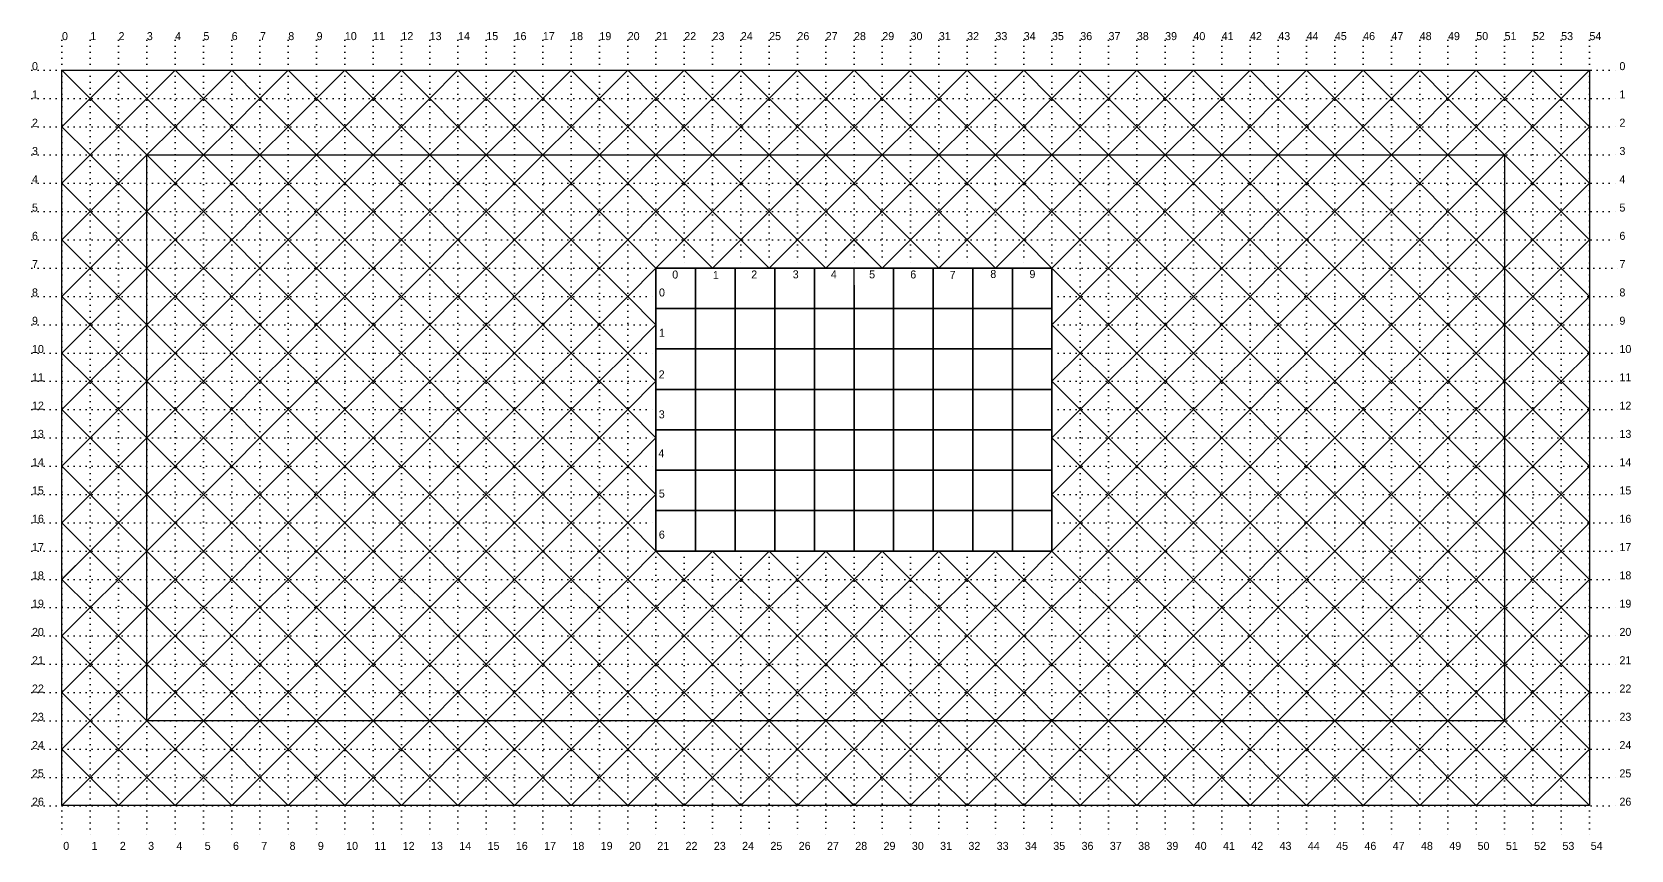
# Paper-space layout 'Layout1' of a CAD drawing. Header units: millimetres. Extents: x 70 to 8065, y 815 to 4904.
import ezdxf

# ---------------------------------------------------------------- set-up
doc = ezdxf.new("R2010")
doc.units = ezdxf.units.MM
doc.linetypes.add('ACAD_ISO07W100', pattern=[3, 0, -3])

# ---------------------------------------------------------------- blocks, each defined once
blk = doc.blocks.new('A$C41CC3310')
blk.add_line((141.4, 282.8), (141.4, 0))
blk.add_lwpolyline([(141.4, 282.8), (0, 141.4), (141.4, 0)])

psp = doc.layouts.get("Layout1")

# ---------------------------------------------------------------- linework, layer by layer
at = {"color": 253, "linetype": 'ACAD_ISO07W100', "ltscale": 10}
for p, q in [((220, 4863.7), (220, 886.7)), ((361.4, 4863.7), (361.4, 886.7)), ((502.8, 4863.7), (502.8, 886.7)), ((644.2, 4863.7), (644.2, 886.7)), ((785.6, 4863.7), (785.6, 886.7)), ((927.1, 4863.7), (927.1, 886.7)), ((1068.5, 4863.7), (1068.5, 886.7)), ((1209.9, 4863.7), (1209.9, 886.7)), ((1351.3, 4863.7), (1351.3, 886.7)), ((1492.8, 4863.7), (1492.8, 886.7)), ((1634.2, 4863.7), (1634.2, 886.7)), ((1775.6, 4863.7), (1775.6, 886.7)), ((1917, 4863.7), (1917, 886.7)), ((2058.4, 4863.7), (2058.4, 886.7)), ((2199.9, 4863.7), (2199.9, 886.7)), ((2341.3, 4863.7), (2341.3, 886.7)), ((2482.7, 4863.7), (2482.7, 886.7)), ((2624.1, 4863.7), (2624.1, 886.7)), ((2765.5, 4863.7), (2765.5, 886.7)), ((2907, 4863.7), (2907, 886.7)), ((3048.4, 4863.7), (3048.4, 886.7)), ((3189.8, 4863.7), (3189.8, 3723.7)), ((3331.2, 4863.7), (3331.2, 3723.7)), ((3472.6, 4863.7), (3472.6, 3723.7)), ((3614.1, 4863.7), (3614.1, 3723.7)), ((3755.5, 4863.7), (3755.5, 3723.7)), ((3896.9, 4863.7), (3896.9, 3723.7)), ((4038.3, 4863.7), (4038.3, 3723.7)), ((4179.8, 4863.7), (4179.8, 3723.7)), ((4321.2, 4863.7), (4321.2, 3723.7)), ((4462.6, 4863.7), (4462.6, 3723.7)), ((4604, 4863.7), (4604, 3723.7)), ((4745.4, 4863.7), (4745.4, 3723.7)), ((4886.9, 4863.7), (4886.9, 3723.7)), ((5028.3, 4863.7), (5028.3, 3723.7)), ((5169.7, 4863.7), (5169.7, 3708.1)), ((5311.1, 4863.7), (5311.1, 886.7)), ((5452.5, 4863.7), (5452.5, 886.7)), ((5594, 4863.7), (5594, 886.7)), ((5735.4, 4863.7), (5735.4, 886.7)), ((5876.8, 4863.7), (5876.8, 886.7)), ((6018.2, 4863.7), (6018.2, 886.7)), ((6159.7, 4863.7), (6159.7, 886.7)), ((6301.1, 4863.7), (6301.1, 886.7)), ((6442.5, 4863.7), (6442.5, 886.7)), ((6583.9, 4863.7), (6583.9, 886.7)), ((6725.3, 4863.7), (6725.3, 886.7)), ((6866.8, 4863.7), (6866.8, 886.7)), ((7008.2, 4863.7), (7008.2, 886.7)), ((7149.6, 4863.7), (7149.6, 886.7)), ((7291, 4863.7), (7291, 886.7)), ((7432.4, 4863.7), (7432.4, 886.7)), ((7573.9, 4863.7), (7573.9, 886.7)), ((7715.3, 4863.7), (7715.3, 886.7)), ((7856.7, 4863.7), (7856.7, 886.7)), ((70, 4713.7), (8006.7, 4713.7)), ((70, 4572.3), (8006.7, 4572.3)), ((70, 4430.8), (8006.7, 4430.8)), ((70, 4289.4), (8006.7, 4289.4)), ((70, 4148), (8006.7, 4148)), ((70, 4006.6), (8006.7, 4006.6)), ((70, 3865.2), (8006.7, 3865.2)), ((70, 3723.7), (3189.8, 3723.7)), ((5169.7, 3723.7), (8006.7, 3723.7)), ((70, 3582.3), (3189.8, 3582.3)), ((5169.7, 3582.3), (8006.7, 3582.3)), ((70, 3440.9), (3189.8, 3440.9)), ((5169.7, 3440.9), (8006.7, 3440.9)), ((70, 3299.5), (3189.8, 3299.5)), ((5169.7, 3299.5), (8006.7, 3299.5)), ((70, 3158.1), (3189.8, 3158.1)), ((5169.7, 3158.1), (8006.7, 3158.1)), ((70, 3016.6), (3189.8, 3016.6)), ((5169.7, 3016.6), (8006.7, 3016.6)), ((70, 2875.2), (3189.8, 2875.2)), ((5169.7, 2875.2), (8006.7, 2875.2)), ((70, 2733.8), (3189.8, 2733.8)), ((5169.7, 2733.8), (8006.7, 2733.8)), ((70, 2592.4), (3189.8, 2592.4)), ((5169.7, 2592.4), (8006.7, 2592.4)), ((70, 2450.9), (3189.8, 2450.9)), ((5169.7, 2450.9), (8006.7, 2450.9)), ((70, 2309.5), (3189.8, 2309.5)), ((3189.8, 2309.5), (3189.8, 886.7)), ((3331.2, 2309.5), (3331.2, 886.7)), ((3472.6, 2309.5), (3472.6, 886.7)), ((3614.1, 2309.5), (3614.1, 886.7)), ((3755.5, 2309.5), (3755.5, 886.7)), ((3896.9, 2309.5), (3896.9, 886.7)), ((4038.3, 2309.5), (4038.3, 886.7)), ((4179.8, 2309.5), (4179.8, 886.7)), ((4321.2, 2309.5), (4321.2, 886.7)), ((4462.6, 2309.5), (4462.6, 886.7)), ((4604, 2309.5), (4604, 886.7)), ((4745.4, 2309.5), (4745.4, 886.7)), ((4886.9, 2309.5), (4886.9, 886.7)), ((5028.3, 2309.5), (5028.3, 886.7)), ((5169.7, 2309.5), (8006.7, 2309.5)), ((5169.7, 2309.5), (5169.7, 886.7)), ((70, 2168.1), (8006.7, 2168.1)), ((70, 2026.7), (8006.7, 2026.7)), ((70, 1885.3), (8006.7, 1885.3)), ((70, 1743.8), (8006.7, 1743.8)), ((70, 1602.4), (8006.7, 1602.4)), ((70, 1461), (8006.7, 1461)), ((70, 1319.6), (8006.7, 1319.6)), ((70, 1178.2), (8006.7, 1178.2)), ((70, 1036.7), (8006.7, 1036.7))]:
    psp.add_line(p, q, dxfattribs=at)
at = {"color": 3}
for p, q in [((644.2, 4289.4), (7432.5, 4289.4)), ((644.2, 1461), (644.2, 4289.4)), ((7432.5, 4289.4), (7432.5, 1461)), ((7432.5, 1461), (644.2, 1461))]:
    psp.add_line(p, q, dxfattribs=at)
psp.add_line((3331.2, 2026.7), (3331.2, 2026.7))
for points in [[(502.8, 4713.7), (361.4, 4572.3), (502.8, 4430.9), (644.2, 4572.3)], [(785.6, 4713.7), (644.2, 4572.3), (785.6, 4430.9), (927.1, 4572.3)], [(1068.5, 4713.7), (927.1, 4572.3), (1068.5, 4430.9), (1209.9, 4572.3)], [(1351.3, 4713.7), (1209.9, 4572.3), (1351.3, 4430.9), (1492.8, 4572.3)], [(1634.2, 4713.7), (1492.8, 4572.3), (1634.2, 4430.9), (1775.6, 4572.3)], [(1917, 4713.7), (1775.6, 4572.3), (1917, 4430.9), (2058.4, 4572.3)], [(2199.9, 4713.7), (2058.4, 4572.3), (2199.9, 4430.9), (2341.3, 4572.3)], [(2482.7, 4713.7), (2341.3, 4572.3), (2482.7, 4430.9), (2624.1, 4572.3)], [(2765.5, 4713.7), (2624.1, 4572.3), (2765.5, 4430.9), (2907, 4572.3)], [(3048.4, 4713.7), (2907, 4572.3), (3048.4, 4430.9), (3189.8, 4572.3)], [(3331.2, 4713.7), (3189.8, 4572.3), (3331.2, 4430.9), (3472.6, 4572.3)], [(3614.1, 4713.7), (3472.6, 4572.3), (3614.1, 4430.9), (3755.5, 4572.3)], [(3896.9, 4713.7), (3755.5, 4572.3), (3896.9, 4430.9), (4038.3, 4572.3)], [(4179.8, 4713.7), (4038.3, 4572.3), (4179.8, 4430.9), (4321.2, 4572.3)], [(4462.6, 4713.7), (4321.2, 4572.3), (4462.6, 4430.9), (4604, 4572.3)], [(4745.4, 4713.7), (4604, 4572.3), (4745.4, 4430.9), (4886.9, 4572.3)], [(5028.3, 4713.7), (4886.9, 4572.3), (5028.3, 4430.9), (5169.7, 4572.3)], [(5311.1, 4713.7), (5169.7, 4572.3), (5311.1, 4430.9), (5452.5, 4572.3)], [(5594, 4713.7), (5452.5, 4572.3), (5594, 4430.9), (5735.4, 4572.3)], [(5876.8, 4713.7), (5735.4, 4572.3), (5876.8, 4430.9), (6018.2, 4572.3)], [(6159.7, 4713.7), (6018.2, 4572.3), (6159.7, 4430.9), (6301.1, 4572.3)], [(6442.5, 4713.7), (6301.1, 4572.3), (6442.5, 4430.9), (6583.9, 4572.3)], [(6725.3, 4713.7), (6583.9, 4572.3), (6725.3, 4430.9), (6866.8, 4572.3)], [(7008.2, 4713.7), (6866.8, 4572.3), (7008.2, 4430.9), (7149.6, 4572.3)], [(7291, 4713.7), (7149.6, 4572.3), (7291, 4430.9), (7432.4, 4572.3)], [(7573.9, 4713.7), (7432.4, 4572.3), (7573.9, 4430.9), (7715.3, 4572.3)], [(361.4, 4572.3), (220, 4430.9), (361.4, 4289.4), (502.8, 4430.9)], [(644.2, 4572.3), (502.8, 4430.9), (644.2, 4289.4), (785.6, 4430.9)], [(927.1, 4572.3), (785.6, 4430.9), (927.1, 4289.4), (1068.5, 4430.9)], [(1209.9, 4572.3), (1068.5, 4430.9), (1209.9, 4289.4), (1351.3, 4430.9)], [(1492.8, 4572.3), (1351.3, 4430.9), (1492.8, 4289.4), (1634.2, 4430.9)], [(1775.6, 4572.3), (1634.2, 4430.9), (1775.6, 4289.4), (1917, 4430.9)], [(2058.4, 4572.3), (1917, 4430.9), (2058.4, 4289.4), (2199.9, 4430.9)], [(2341.3, 4572.3), (2199.9, 4430.9), (2341.3, 4289.4), (2482.7, 4430.9)], [(2624.1, 4572.3), (2482.7, 4430.9), (2624.1, 4289.4), (2765.5, 4430.9)], [(2907, 4572.3), (2765.5, 4430.9), (2907, 4289.4), (3048.4, 4430.9)], [(3189.8, 4572.3), (3048.4, 4430.9), (3189.8, 4289.4), (3331.2, 4430.9)], [(4604, 4572.3), (4462.6, 4430.9), (4604, 4289.4), (4745.4, 4430.9)], [(7715.3, 4572.3), (7573.9, 4430.9), (7715.3, 4289.4), (7856.7, 4430.9)], [(3331.2, 4430.9), (3189.8, 4289.4), (3331.2, 4148), (3472.6, 4289.4)], [(3614.1, 4430.9), (3472.6, 4289.4), (3614.1, 4148), (3755.5, 4289.4)], [(3896.9, 4430.9), (3755.5, 4289.4), (3896.9, 4148), (4038.3, 4289.4)], [(4179.8, 4430.9), (4038.3, 4289.4), (4179.8, 4148), (4321.2, 4289.4)], [(4462.6, 4430.9), (4321.2, 4289.4), (4462.6, 4148), (4604, 4289.4)], [(4745.4, 4430.9), (4604, 4289.4), (4745.4, 4148), (4886.9, 4289.4)], [(5028.3, 4430.9), (4886.9, 4289.4), (5028.3, 4148), (5169.7, 4289.4)], [(5311.1, 4430.9), (5169.7, 4289.4), (5311.1, 4148), (5452.5, 4289.4)], [(5594, 4430.9), (5452.5, 4289.4), (5594, 4148), (5735.4, 4289.4)], [(5876.8, 4430.9), (5735.4, 4289.4), (5876.8, 4148), (6018.2, 4289.4)], [(6159.7, 4430.9), (6018.2, 4289.4), (6159.7, 4148), (6301.1, 4289.4)], [(6442.5, 4430.9), (6301.1, 4289.4), (6442.5, 4148), (6583.9, 4289.4)], [(6725.3, 4430.9), (6583.9, 4289.4), (6725.3, 4148), (6866.8, 4289.4)], [(7008.2, 4430.9), (6866.8, 4289.4), (7008.2, 4148), (7149.6, 4289.4)], [(7291, 4430.9), (7149.6, 4289.4), (7291, 4148), (7432.4, 4289.4)], [(7573.9, 4430.9), (7432.4, 4289.4), (7573.9, 4148), (7715.3, 4289.4)], [(361.4, 4289.4), (220, 4148), (361.4, 4006.6), (502.8, 4148)], [(644.2, 4289.4), (502.8, 4148), (644.2, 4006.6), (785.6, 4148)], [(927.1, 4289.4), (785.6, 4148), (927.1, 4006.6), (1068.5, 4148)], [(1209.9, 4289.4), (1068.5, 4148), (1209.9, 4006.6), (1351.3, 4148)], [(1492.8, 4289.4), (1351.3, 4148), (1492.8, 4006.6), (1634.2, 4148)], [(1775.6, 4289.4), (1634.2, 4148), (1775.6, 4006.6), (1917, 4148)], [(2058.4, 4289.4), (1917, 4148), (2058.4, 4006.6), (2199.9, 4148)], [(2341.3, 4289.4), (2199.9, 4148), (2341.3, 4006.6), (2482.7, 4148)], [(2624.1, 4289.4), (2482.7, 4148), (2624.1, 4006.6), (2765.5, 4148)], [(2907, 4289.4), (2765.5, 4148), (2907, 4006.6), (3048.4, 4148)], [(3189.8, 4289.4), (3048.4, 4148), (3189.8, 4006.6), (3331.2, 4148)], [(7715.3, 4289.4), (7573.9, 4148), (7715.3, 4006.6), (7856.7, 4148)], [(3331.2, 4148), (3189.8, 4006.6), (3331.2, 3865.2), (3472.6, 4006.6)], [(3614.1, 4148), (3472.6, 4006.6), (3614.1, 3865.2), (3755.5, 4006.6)], [(3896.9, 4148), (3755.5, 4006.6), (3896.9, 3865.2), (4038.3, 4006.6)], [(4179.8, 4148), (4038.3, 4006.6), (4179.8, 3865.2), (4321.2, 4006.6)], [(4462.6, 4148), (4321.2, 4006.6), (4462.6, 3865.2), (4604, 4006.6)], [(4745.4, 4148), (4604, 4006.6), (4745.4, 3865.2), (4886.9, 4006.6)], [(5028.3, 4148), (4886.9, 4006.6), (5028.3, 3865.2), (5169.7, 4006.6)], [(5311.1, 4148), (5169.7, 4006.6), (5311.1, 3865.2), (5452.5, 4006.6)], [(5594, 4148), (5452.5, 4006.6), (5594, 3865.2), (5735.4, 4006.6)], [(5876.8, 4148), (5735.4, 4006.6), (5876.8, 3865.2), (6018.2, 4006.6)], [(6159.7, 4148), (6018.2, 4006.6), (6159.7, 3865.2), (6301.1, 4006.6)], [(6442.5, 4148), (6301.1, 4006.6), (6442.5, 3865.2), (6583.9, 4006.6)], [(6725.3, 4148), (6583.9, 4006.6), (6725.3, 3865.2), (6866.8, 4006.6)], [(7008.2, 4148), (6866.8, 4006.6), (7008.2, 3865.2), (7149.6, 4006.6)], [(7291, 4148), (7149.6, 4006.6), (7291, 3865.2), (7432.4, 4006.6)], [(7573.9, 4148), (7432.4, 4006.6), (7573.9, 3865.2), (7715.3, 4006.6)], [(361.4, 4006.6), (220, 3865.2), (361.4, 3723.8), (502.8, 3865.2)], [(644.2, 4006.6), (502.8, 3865.2), (644.2, 3723.8), (785.6, 3865.2)], [(927.1, 4006.6), (785.6, 3865.2), (927.1, 3723.8), (1068.5, 3865.2)], [(1209.9, 4006.6), (1068.5, 3865.2), (1209.9, 3723.8), (1351.3, 3865.2)], [(1492.8, 4006.6), (1351.3, 3865.2), (1492.8, 3723.8), (1634.2, 3865.2)], [(1775.6, 4006.6), (1634.2, 3865.2), (1775.6, 3723.8), (1917, 3865.2)], [(2058.4, 4006.6), (1917, 3865.2), (2058.4, 3723.8), (2199.9, 3865.2)], [(2341.3, 4006.6), (2199.9, 3865.2), (2341.3, 3723.8), (2482.7, 3865.2)], [(2624.1, 4006.6), (2482.7, 3865.2), (2624.1, 3723.8), (2765.5, 3865.2)], [(2907, 4006.6), (2765.5, 3865.2), (2907, 3723.8), (3048.4, 3865.2)], [(3189.8, 4006.6), (3048.4, 3865.2), (3189.8, 3723.8), (3331.2, 3865.2)], [(3472.6, 4006.6), (3331.2, 3865.2), (3472.6, 3723.8), (3614.1, 3865.2)], [(3755.5, 4006.6), (3614.1, 3865.2), (3755.5, 3723.8), (3896.9, 3865.2)], [(4038.3, 4006.6), (3896.9, 3865.2), (4038.3, 3723.8), (4179.8, 3865.2)], [(4321.2, 4006.6), (4179.8, 3865.2), (4321.2, 3723.8), (4462.6, 3865.2)], [(4604, 4006.6), (4462.6, 3865.2), (4604, 3723.8), (4745.4, 3865.2)], [(4886.9, 4006.6), (4745.4, 3865.2), (4886.9, 3723.8), (5028.3, 3865.2)], [(7715.3, 4006.6), (7573.9, 3865.2), (7715.3, 3723.8), (7856.7, 3865.2)], [(5311.1, 3865.2), (5169.7, 3723.8), (5311.1, 3582.3), (5452.5, 3723.8)], [(5594, 3865.2), (5452.5, 3723.8), (5594, 3582.3), (5735.4, 3723.8)], [(5876.8, 3865.2), (5735.4, 3723.8), (5876.8, 3582.3), (6018.2, 3723.8)], [(6159.7, 3865.2), (6018.2, 3723.8), (6159.7, 3582.3), (6301.1, 3723.8)], [(6442.5, 3865.2), (6301.1, 3723.8), (6442.5, 3582.3), (6583.9, 3723.8)], [(6725.3, 3865.2), (6583.9, 3723.8), (6725.3, 3582.3), (6866.8, 3723.8)], [(7008.2, 3865.2), (6866.8, 3723.8), (7008.2, 3582.3), (7149.6, 3723.8)], [(7291, 3865.2), (7149.6, 3723.8), (7291, 3582.3), (7432.4, 3723.8)], [(7573.9, 3865.2), (7432.4, 3723.8), (7573.9, 3582.3), (7715.3, 3723.8)], [(361.4, 3723.8), (220, 3582.3), (361.4, 3440.9), (502.8, 3582.3)], [(644.2, 3723.8), (502.8, 3582.3), (644.2, 3440.9), (785.6, 3582.3)], [(927.1, 3723.8), (785.6, 3582.3), (927.1, 3440.9), (1068.5, 3582.3)], [(1209.9, 3723.8), (1068.5, 3582.3), (1209.9, 3440.9), (1351.3, 3582.3)], [(1492.8, 3723.8), (1351.3, 3582.3), (1492.8, 3440.9), (1634.2, 3582.3)], [(1775.6, 3723.8), (1634.2, 3582.3), (1775.6, 3440.9), (1917, 3582.3)], [(2058.4, 3723.8), (1917, 3582.3), (2058.4, 3440.9), (2199.9, 3582.3)], [(2341.3, 3723.8), (2199.9, 3582.3), (2341.3, 3440.9), (2482.7, 3582.3)], [(2624.1, 3723.8), (2482.7, 3582.3), (2624.1, 3440.9), (2765.5, 3582.3)], [(2907, 3723.8), (2765.5, 3582.3), (2907, 3440.9), (3048.4, 3582.3)], [(3189.8, 3723.8), (3387.8, 3723.8), (3387.8, 3521.7), (3189.8, 3521.7)], [(3387.8, 3723.8), (3585.8, 3723.8), (3585.8, 3521.7), (3387.8, 3521.7)], [(3585.8, 3723.8), (3783.8, 3723.8), (3783.8, 3521.7), (3585.8, 3521.7)], [(3783.8, 3723.8), (3981.8, 3723.8), (3981.8, 3521.7), (3783.8, 3521.7)], [(4179.8, 3723.8), (4377.7, 3723.8), (4377.7, 3521.7), (4179.8, 3521.7)], [(4377.7, 3723.8), (4575.7, 3723.8), (4575.7, 3521.7), (4377.7, 3521.7)], [(4575.7, 3723.8), (4773.7, 3723.8), (4773.7, 3521.7), (4575.7, 3521.7)], [(4773.7, 3723.8), (4971.7, 3723.8), (4971.7, 3521.7), (4773.7, 3521.7)], [(4971.7, 3723.8), (5169.7, 3723.8), (5169.7, 3521.7), (4971.7, 3521.7)], [(7715.3, 3723.8), (7573.9, 3582.3), (7715.3, 3440.9), (7856.7, 3582.3)], [(3189.8, 3521.7), (3387.8, 3521.7), (3387.8, 3319.7), (3189.8, 3319.7)], [(3387.8, 3521.7), (3585.8, 3521.7), (3585.8, 3319.7), (3387.8, 3319.7)], [(3585.8, 3521.7), (3783.8, 3521.7), (3783.8, 3319.7), (3585.8, 3319.7)], [(3783.8, 3521.7), (3981.8, 3521.7), (3981.8, 3319.7), (3783.8, 3319.7)], [(3981.8, 3521.7), (4179.8, 3521.7), (4179.8, 3319.7), (3981.8, 3319.7)], [(4179.8, 3521.7), (4377.7, 3521.7), (4377.7, 3319.7), (4179.8, 3319.7)], [(4377.7, 3521.7), (4575.7, 3521.7), (4575.7, 3319.7), (4377.7, 3319.7)], [(4575.7, 3521.7), (4773.7, 3521.7), (4773.7, 3319.7), (4575.7, 3319.7)], [(4773.7, 3521.7), (4971.7, 3521.7), (4971.7, 3319.7), (4773.7, 3319.7)], [(4971.7, 3521.7), (5169.7, 3521.7), (5169.7, 3319.7), (4971.7, 3319.7)], [(5311.1, 3582.3), (5169.7, 3440.9), (5311.1, 3299.5), (5452.5, 3440.9)], [(5594, 3582.3), (5452.5, 3440.9), (5594, 3299.5), (5735.4, 3440.9)], [(5876.8, 3582.3), (5735.4, 3440.9), (5876.8, 3299.5), (6018.2, 3440.9)], [(6159.7, 3582.3), (6018.2, 3440.9), (6159.7, 3299.5), (6301.1, 3440.9)], [(6442.5, 3582.3), (6301.1, 3440.9), (6442.5, 3299.5), (6583.9, 3440.9)], [(6725.3, 3582.3), (6583.9, 3440.9), (6725.3, 3299.5), (6866.8, 3440.9)], [(7008.2, 3582.3), (6866.8, 3440.9), (7008.2, 3299.5), (7149.6, 3440.9)], [(7291, 3582.3), (7149.6, 3440.9), (7291, 3299.5), (7432.4, 3440.9)], [(7573.9, 3582.3), (7432.4, 3440.9), (7573.9, 3299.5), (7715.3, 3440.9)], [(361.4, 3440.9), (220, 3299.5), (361.4, 3158.1), (502.8, 3299.5)], [(644.2, 3440.9), (502.8, 3299.5), (644.2, 3158.1), (785.6, 3299.5)], [(927.1, 3440.9), (785.6, 3299.5), (927.1, 3158.1), (1068.5, 3299.5)], [(1209.9, 3440.9), (1068.5, 3299.5), (1209.9, 3158.1), (1351.3, 3299.5)], [(1492.8, 3440.9), (1351.3, 3299.5), (1492.8, 3158.1), (1634.2, 3299.5)], [(1775.6, 3440.9), (1634.2, 3299.5), (1775.6, 3158.1), (1917, 3299.5)], [(2058.4, 3440.9), (1917, 3299.5), (2058.4, 3158.1), (2199.9, 3299.5)], [(2341.3, 3440.9), (2199.9, 3299.5), (2341.3, 3158.1), (2482.7, 3299.5)], [(2624.1, 3440.9), (2482.7, 3299.5), (2624.1, 3158.1), (2765.5, 3299.5)], [(2907, 3440.9), (2765.5, 3299.5), (2907, 3158.1), (3048.4, 3299.5)], [(7715.3, 3440.9), (7573.9, 3299.5), (7715.3, 3158.1), (7856.7, 3299.5)], [(3189.8, 3319.7), (3387.8, 3319.7), (3387.8, 3117.7), (3189.8, 3117.7)], [(3387.8, 3319.7), (3585.8, 3319.7), (3585.8, 3117.7), (3387.8, 3117.7)], [(3585.8, 3319.7), (3783.8, 3319.7), (3783.8, 3117.7), (3585.8, 3117.7)], [(3783.8, 3319.7), (3981.8, 3319.7), (3981.8, 3117.7), (3783.8, 3117.7)], [(3981.8, 3319.7), (4179.8, 3319.7), (4179.8, 3117.7), (3981.8, 3117.7)], [(4179.8, 3319.7), (4377.7, 3319.7), (4377.7, 3117.7), (4179.8, 3117.7)], [(4377.7, 3319.7), (4575.7, 3319.7), (4575.7, 3117.7), (4377.7, 3117.7)], [(4575.7, 3319.7), (4773.7, 3319.7), (4773.7, 3117.7), (4575.7, 3117.7)], [(4773.7, 3319.7), (4971.7, 3319.7), (4971.7, 3117.7), (4773.7, 3117.7)], [(4971.7, 3319.7), (5169.7, 3319.7), (5169.7, 3117.7), (4971.7, 3117.7)], [(5311.1, 3299.5), (5169.7, 3158.1), (5311.1, 3016.7), (5452.5, 3158.1)], [(5594, 3299.5), (5452.5, 3158.1), (5594, 3016.7), (5735.4, 3158.1)], [(5876.8, 3299.5), (5735.4, 3158.1), (5876.8, 3016.7), (6018.2, 3158.1)], [(6159.7, 3299.5), (6018.2, 3158.1), (6159.7, 3016.7), (6301.1, 3158.1)], [(6442.5, 3299.5), (6301.1, 3158.1), (6442.5, 3016.7), (6583.9, 3158.1)], [(6725.3, 3299.5), (6583.9, 3158.1), (6725.3, 3016.7), (6866.8, 3158.1)], [(7008.2, 3299.5), (6866.8, 3158.1), (7008.2, 3016.7), (7149.6, 3158.1)], [(7291, 3299.5), (7149.6, 3158.1), (7291, 3016.7), (7432.4, 3158.1)], [(7573.9, 3299.5), (7432.4, 3158.1), (7573.9, 3016.7), (7715.3, 3158.1)], [(361.4, 3158.1), (220, 3016.7), (361.4, 2875.2), (502.8, 3016.7)], [(644.2, 3158.1), (502.8, 3016.7), (644.2, 2875.2), (785.6, 3016.7)], [(927.1, 3158.1), (785.6, 3016.7), (927.1, 2875.2), (1068.5, 3016.7)], [(1209.9, 3158.1), (1068.5, 3016.7), (1209.9, 2875.2), (1351.3, 3016.7)], [(1492.8, 3158.1), (1351.3, 3016.7), (1492.8, 2875.2), (1634.2, 3016.7)], [(1775.6, 3158.1), (1634.2, 3016.7), (1775.6, 2875.2), (1917, 3016.7)], [(2058.4, 3158.1), (1917, 3016.7), (2058.4, 2875.2), (2199.9, 3016.7)], [(2341.3, 3158.1), (2199.9, 3016.7), (2341.3, 2875.2), (2482.7, 3016.7)], [(2624.1, 3158.1), (2482.7, 3016.7), (2624.1, 2875.2), (2765.5, 3016.7)], [(2907, 3158.1), (2765.5, 3016.7), (2907, 2875.2), (3048.4, 3016.7)], [(7715.3, 3158.1), (7573.9, 3016.7), (7715.3, 2875.2), (7856.7, 3016.7)], [(3189.8, 3117.7), (3387.8, 3117.7), (3387.8, 2915.6), (3189.8, 2915.6)], [(3387.8, 3117.7), (3585.8, 3117.7), (3585.8, 2915.6), (3387.8, 2915.6)], [(3585.8, 3117.7), (3783.8, 3117.7), (3783.8, 2915.6), (3585.8, 2915.6)], [(3783.8, 3117.7), (3981.8, 3117.7), (3981.8, 2915.6), (3783.8, 2915.6)], [(3981.8, 3117.7), (4179.8, 3117.7), (4179.8, 2915.6), (3981.8, 2915.6)], [(4179.8, 3117.7), (4377.7, 3117.7), (4377.7, 2915.6), (4179.8, 2915.6)], [(4377.7, 3117.7), (4575.7, 3117.7), (4575.7, 2915.6), (4377.7, 2915.6)], [(4575.7, 3117.7), (4773.7, 3117.7), (4773.7, 2915.6), (4575.7, 2915.6)], [(4773.7, 3117.7), (4971.7, 3117.7), (4971.7, 2915.6), (4773.7, 2915.6)], [(4971.7, 3117.7), (5169.7, 3117.7), (5169.7, 2915.6), (4971.7, 2915.6)], [(5311.2, 3016.7), (5169.7, 2875.2), (5311.2, 2733.8), (5452.6, 2875.2)], [(5594, 3016.7), (5452.6, 2875.2), (5594, 2733.8), (5735.4, 2875.2)], [(5876.8, 3016.7), (5735.4, 2875.2), (5876.8, 2733.8), (6018.3, 2875.2)], [(6159.7, 3016.7), (6018.3, 2875.2), (6159.7, 2733.8), (6301.1, 2875.2)], [(6442.5, 3016.7), (6301.1, 2875.2), (6442.5, 2733.8), (6583.9, 2875.2)], [(6725.4, 3016.7), (6583.9, 2875.2), (6725.4, 2733.8), (6866.8, 2875.2)], [(7008.2, 3016.7), (6866.8, 2875.2), (7008.2, 2733.8), (7149.6, 2875.2)], [(7291.1, 3016.7), (7149.6, 2875.2), (7291.1, 2733.8), (7432.5, 2875.2)], [(7573.9, 3016.7), (7432.5, 2875.2), (7573.9, 2733.8), (7715.3, 2875.2)], [(3189.8, 2915.6), (3387.8, 2915.6), (3387.8, 2713.6), (3189.8, 2713.6)], [(3387.8, 2915.6), (3585.8, 2915.6), (3585.8, 2713.6), (3387.8, 2713.6)], [(3585.8, 2915.6), (3783.8, 2915.6), (3783.8, 2713.6), (3585.8, 2713.6)], [(3783.8, 2915.6), (3981.8, 2915.6), (3981.8, 2713.6), (3783.8, 2713.6)], [(3981.8, 2915.6), (4179.8, 2915.6), (4179.8, 2713.6), (3981.8, 2713.6)], [(4179.8, 2915.6), (4377.7, 2915.6), (4377.7, 2713.6), (4179.8, 2713.6)], [(4377.7, 2915.6), (4575.7, 2915.6), (4575.7, 2713.6), (4377.7, 2713.6)], [(4575.7, 2915.6), (4773.7, 2915.6), (4773.7, 2713.6), (4575.7, 2713.6)], [(4773.7, 2915.6), (4971.7, 2915.6), (4971.7, 2713.6), (4773.7, 2713.6)], [(4971.7, 2915.6), (5169.7, 2915.6), (5169.7, 2713.6), (4971.7, 2713.6)], [(361.4, 2875.2), (220, 2733.8), (361.4, 2592.4), (502.8, 2733.8)], [(644.2, 2875.2), (502.8, 2733.8), (644.2, 2592.4), (785.6, 2733.8)], [(927.1, 2875.2), (785.6, 2733.8), (927.1, 2592.4), (1068.5, 2733.8)], [(1209.9, 2875.2), (1068.5, 2733.8), (1209.9, 2592.4), (1351.3, 2733.8)], [(1492.8, 2875.2), (1351.3, 2733.8), (1492.8, 2592.4), (1634.2, 2733.8)], [(1775.6, 2875.2), (1634.2, 2733.8), (1775.6, 2592.4), (1917, 2733.8)], [(2058.4, 2875.2), (1917, 2733.8), (2058.4, 2592.4), (2199.9, 2733.8)], [(2341.3, 2875.2), (2199.9, 2733.8), (2341.3, 2592.4), (2482.7, 2733.8)], [(2624.1, 2875.2), (2482.7, 2733.8), (2624.1, 2592.4), (2765.5, 2733.8)], [(2907, 2875.2), (2765.5, 2733.8), (2907, 2592.4), (3048.4, 2733.8)], [(7715.3, 2875.2), (7573.9, 2733.8), (7715.3, 2592.4), (7856.7, 2733.8)], [(5311.2, 2733.8), (5169.7, 2592.4), (5311.2, 2451), (5452.6, 2592.4)], [(5594, 2733.8), (5452.6, 2592.4), (5594, 2451), (5735.4, 2592.4)], [(5876.8, 2733.8), (5735.4, 2592.4), (5876.8, 2451), (6018.3, 2592.4)], [(6159.7, 2733.8), (6018.3, 2592.4), (6159.7, 2451), (6301.1, 2592.4)], [(6442.5, 2733.8), (6301.1, 2592.4), (6442.5, 2451), (6583.9, 2592.4)], [(6725.4, 2733.8), (6583.9, 2592.4), (6725.4, 2451), (6866.8, 2592.4)], [(7008.2, 2733.8), (6866.8, 2592.4), (7008.2, 2451), (7149.6, 2592.4)], [(7291.1, 2733.8), (7149.6, 2592.4), (7291.1, 2451), (7432.5, 2592.4)], [(7573.9, 2733.8), (7432.5, 2592.4), (7573.9, 2451), (7715.3, 2592.4)], [(3189.8, 2713.6), (3387.8, 2713.6), (3387.8, 2511.6), (3189.8, 2511.6)], [(3387.8, 2713.6), (3585.8, 2713.6), (3585.8, 2511.6), (3387.8, 2511.6)], [(3585.8, 2713.6), (3783.8, 2713.6), (3783.8, 2511.6), (3585.8, 2511.6)], [(3783.8, 2713.6), (3981.8, 2713.6), (3981.8, 2511.6), (3783.8, 2511.6)], [(3981.8, 2713.6), (4179.8, 2713.6), (4179.8, 2511.6), (3981.8, 2511.6)], [(4179.8, 2713.6), (4377.7, 2713.6), (4377.7, 2511.6), (4179.8, 2511.6)], [(4377.7, 2713.6), (4575.7, 2713.6), (4575.7, 2511.6), (4377.7, 2511.6)], [(4575.7, 2713.6), (4773.7, 2713.6), (4773.7, 2511.6), (4575.7, 2511.6)], [(4773.7, 2713.6), (4971.7, 2713.6), (4971.7, 2511.6), (4773.7, 2511.6)], [(4971.7, 2713.6), (5169.7, 2713.6), (5169.7, 2511.6), (4971.7, 2511.6)], [(361.4, 2592.4), (220, 2451), (361.4, 2309.5), (502.8, 2451)], [(644.2, 2592.4), (502.8, 2451), (644.2, 2309.5), (785.6, 2451)], [(927.1, 2592.4), (785.6, 2451), (927.1, 2309.5), (1068.5, 2451)], [(1209.9, 2592.4), (1068.5, 2451), (1209.9, 2309.5), (1351.3, 2451)], [(1492.8, 2592.4), (1351.3, 2451), (1492.8, 2309.5), (1634.2, 2451)], [(1775.6, 2592.4), (1634.2, 2451), (1775.6, 2309.5), (1917, 2451)], [(2058.4, 2592.4), (1917, 2451), (2058.4, 2309.5), (2199.9, 2451)], [(2341.3, 2592.4), (2199.9, 2451), (2341.3, 2309.5), (2482.7, 2451)], [(2624.1, 2592.4), (2482.7, 2451), (2624.1, 2309.5), (2765.5, 2451)], [(2907, 2592.4), (2765.5, 2451), (2907, 2309.5), (3048.4, 2451)], [(7715.3, 2592.4), (7573.9, 2451), (7715.3, 2309.5), (7856.7, 2451)], [(3189.8, 2511.6), (3387.8, 2511.6), (3387.8, 2309.5), (3189.8, 2309.5)], [(3387.8, 2511.6), (3585.8, 2511.6), (3585.8, 2309.5), (3387.8, 2309.5)], [(3585.8, 2511.6), (3783.8, 2511.6), (3783.8, 2309.5), (3585.8, 2309.5)], [(3783.8, 2511.6), (3981.8, 2511.6), (3981.8, 2309.5), (3783.8, 2309.5)], [(3981.8, 2511.6), (4179.8, 2511.6), (4179.8, 2309.5), (3981.8, 2309.5)], [(4179.8, 2511.6), (4377.7, 2511.6), (4377.7, 2309.5), (4179.8, 2309.5)], [(4377.7, 2511.6), (4575.7, 2511.6), (4575.7, 2309.5), (4377.7, 2309.5)], [(4575.7, 2511.6), (4773.7, 2511.6), (4773.7, 2309.5), (4575.7, 2309.5)], [(4773.7, 2511.6), (4971.7, 2511.6), (4971.7, 2309.5), (4773.7, 2309.5)], [(4971.7, 2511.6), (5169.7, 2511.6), (5169.7, 2309.5), (4971.7, 2309.5)], [(3048.4, 2451), (2907, 2309.5), (3048.4, 2168.1), (3189.8, 2309.5)], [(5311.1, 2451), (5169.7, 2309.6), (5311.1, 2168.1), (5452.6, 2309.6)], [(5594, 2451), (5452.6, 2309.6), (5594, 2168.1), (5735.4, 2309.6)], [(5876.8, 2451), (5735.4, 2309.6), (5876.8, 2168.1), (6018.2, 2309.6)], [(6159.7, 2451), (6018.2, 2309.6), (6159.7, 2168.1), (6301.1, 2309.6)], [(6442.5, 2451), (6301.1, 2309.6), (6442.5, 2168.1), (6583.9, 2309.6)], [(6725.4, 2451), (6583.9, 2309.6), (6725.4, 2168.1), (6866.8, 2309.6)], [(7008.2, 2451), (6866.8, 2309.6), (7008.2, 2168.1), (7149.6, 2309.6)], [(7291, 2451), (7149.6, 2309.6), (7291, 2168.1), (7432.5, 2309.6)], [(7573.9, 2451), (7432.5, 2309.6), (7573.9, 2168.1), (7715.3, 2309.6)], [(361.4, 2309.5), (220, 2168.1), (361.4, 2026.7), (502.8, 2168.1)], [(644.2, 2309.5), (502.8, 2168.1), (644.2, 2026.7), (785.6, 2168.1)], [(927.1, 2309.5), (785.6, 2168.1), (927.1, 2026.7), (1068.5, 2168.1)], [(1209.9, 2309.5), (1068.5, 2168.1), (1209.9, 2026.7), (1351.3, 2168.1)], [(1492.8, 2309.5), (1351.3, 2168.1), (1492.8, 2026.7), (1634.2, 2168.1)], [(1775.6, 2309.5), (1634.2, 2168.1), (1775.6, 2026.7), (1917, 2168.1)], [(2058.4, 2309.5), (1917, 2168.1), (2058.4, 2026.7), (2199.9, 2168.1)], [(2341.3, 2309.5), (2199.9, 2168.1), (2341.3, 2026.7), (2482.7, 2168.1)], [(2624.1, 2309.5), (2482.7, 2168.1), (2624.1, 2026.7), (2765.5, 2168.1)], [(2907, 2309.5), (2765.5, 2168.1), (2907, 2026.7), (3048.4, 2168.1)], [(7715.3, 2309.5), (7573.9, 2168.1), (7715.3, 2026.7), (7856.7, 2168.1)], [(502.8, 2168.1), (361.4, 2026.7), (502.8, 1885.3), (644.2, 2026.7)], [(785.6, 2168.1), (644.2, 2026.7), (785.6, 1885.3), (927.1, 2026.7)], [(1068.5, 2168.1), (927.1, 2026.7), (1068.5, 1885.3), (1209.9, 2026.7)], [(1351.3, 2168.1), (1209.9, 2026.7), (1351.3, 1885.3), (1492.8, 2026.7)], [(1634.2, 2168.1), (1492.8, 2026.7), (1634.2, 1885.3), (1775.6, 2026.7)], [(1917, 2168.1), (1775.6, 2026.7), (1917, 1885.3), (2058.4, 2026.7)], [(2199.9, 2168.1), (2058.4, 2026.7), (2199.9, 1885.3), (2341.3, 2026.7)], [(2482.7, 2168.1), (2341.3, 2026.7), (2482.7, 1885.3), (2624.1, 2026.7)], [(2765.5, 2168.1), (2624.1, 2026.7), (2765.5, 1885.3), (2907, 2026.7)], [(3048.4, 2168.1), (2907, 2026.7), (3048.4, 1885.3), (3189.8, 2026.7)], [(3331.2, 2168.1), (3189.8, 2026.7), (3331.2, 1885.3), (3472.6, 2026.7)], [(3614.1, 2168.1), (3472.6, 2026.7), (3614.1, 1885.3), (3755.5, 2026.7)], [(3896.9, 2168.1), (3755.5, 2026.7), (3896.9, 1885.3), (4038.3, 2026.7)], [(4179.8, 2168.1), (4038.3, 2026.7), (4179.8, 1885.3), (4321.2, 2026.7)], [(4462.6, 2168.1), (4321.2, 2026.7), (4462.6, 1885.3), (4604, 2026.7)], [(4745.4, 2168.1), (4604, 2026.7), (4745.4, 1885.3), (4886.9, 2026.7)], [(5028.3, 2168.1), (4886.9, 2026.7), (5028.3, 1885.3), (5169.7, 2026.7)], [(5311.1, 2168.1), (5169.7, 2026.7), (5311.1, 1885.3), (5452.6, 2026.7)], [(5594, 2168.1), (5452.6, 2026.7), (5594, 1885.3), (5735.4, 2026.7)], [(5876.8, 2168.1), (5735.4, 2026.7), (5876.8, 1885.3), (6018.2, 2026.7)], [(6159.7, 2168.1), (6018.2, 2026.7), (6159.7, 1885.3), (6301.1, 2026.7)], [(6442.5, 2168.1), (6301.1, 2026.7), (6442.5, 1885.3), (6583.9, 2026.7)], [(6725.4, 2168.1), (6583.9, 2026.7), (6725.4, 1885.3), (6866.8, 2026.7)], [(7008.2, 2168.1), (6866.8, 2026.7), (7008.2, 1885.3), (7149.6, 2026.7)], [(7291, 2168.1), (7149.6, 2026.7), (7291, 1885.3), (7432.5, 2026.7)], [(7573.9, 2168.1), (7432.5, 2026.7), (7573.9, 1885.3), (7715.3, 2026.7)], [(361.4, 2026.7), (220, 1885.3), (361.4, 1743.9), (502.8, 1885.3)], [(7715.3, 2026.7), (7573.9, 1885.3), (7715.3, 1743.9), (7856.7, 1885.3)], [(502.8, 1885.3), (361.4, 1743.9), (502.8, 1602.4), (644.2, 1743.9)], [(785.6, 1885.3), (644.2, 1743.9), (785.6, 1602.4), (927.1, 1743.9)], [(1068.5, 1885.3), (927.1, 1743.9), (1068.5, 1602.4), (1209.9, 1743.9)], [(1351.3, 1885.3), (1209.9, 1743.9), (1351.3, 1602.4), (1492.8, 1743.9)], [(1634.2, 1885.3), (1492.8, 1743.9), (1634.2, 1602.4), (1775.6, 1743.9)], [(1917, 1885.3), (1775.6, 1743.9), (1917, 1602.4), (2058.4, 1743.9)], [(2199.9, 1885.3), (2058.4, 1743.9), (2199.9, 1602.4), (2341.3, 1743.9)], [(2482.7, 1885.3), (2341.3, 1743.9), (2482.7, 1602.4), (2624.1, 1743.9)], [(2765.5, 1885.3), (2624.1, 1743.9), (2765.5, 1602.4), (2907, 1743.9)], [(3048.4, 1885.3), (2907, 1743.9), (3048.4, 1602.4), (3189.8, 1743.9)], [(3331.2, 1885.3), (3189.8, 1743.9), (3331.2, 1602.4), (3472.6, 1743.9)], [(3614.1, 1885.3), (3472.6, 1743.9), (3614.1, 1602.4), (3755.5, 1743.9)], [(3896.9, 1885.3), (3755.5, 1743.9), (3896.9, 1602.4), (4038.3, 1743.9)], [(4179.8, 1885.3), (4038.3, 1743.9), (4179.8, 1602.4), (4321.2, 1743.9)], [(4462.6, 1885.3), (4321.2, 1743.9), (4462.6, 1602.4), (4604, 1743.9)], [(4745.4, 1885.3), (4604, 1743.9), (4745.4, 1602.4), (4886.9, 1743.9)], [(5028.3, 1885.3), (4886.9, 1743.9), (5028.3, 1602.4), (5169.7, 1743.9)], [(5311.1, 1885.3), (5169.7, 1743.9), (5311.1, 1602.5), (5452.6, 1743.9)], [(5594, 1885.3), (5452.6, 1743.9), (5594, 1602.5), (5735.4, 1743.9)], [(5876.8, 1885.3), (5735.4, 1743.9), (5876.8, 1602.5), (6018.2, 1743.9)], [(6159.7, 1885.3), (6018.2, 1743.9), (6159.7, 1602.5), (6301.1, 1743.9)], [(6442.5, 1885.3), (6301.1, 1743.9), (6442.5, 1602.5), (6583.9, 1743.9)], [(6725.4, 1885.3), (6583.9, 1743.9), (6725.4, 1602.5), (6866.8, 1743.9)], [(7008.2, 1885.3), (6866.8, 1743.9), (7008.2, 1602.5), (7149.6, 1743.9)], [(7291, 1885.3), (7149.6, 1743.9), (7291, 1602.5), (7432.5, 1743.9)], [(7573.9, 1885.3), (7432.5, 1743.9), (7573.9, 1602.5), (7715.3, 1743.9)], [(361.4, 1743.9), (220, 1602.4), (361.4, 1461), (502.8, 1602.4)], [(7715.3, 1743.9), (7573.9, 1602.5), (7715.3, 1461), (7856.7, 1602.5)], [(502.8, 1602.4), (361.4, 1461), (502.8, 1319.6), (644.2, 1461)], [(785.6, 1602.4), (644.2, 1461), (785.6, 1319.6), (927.1, 1461)], [(1068.5, 1602.4), (927.1, 1461), (1068.5, 1319.6), (1209.9, 1461)], [(1351.3, 1602.4), (1209.9, 1461), (1351.3, 1319.6), (1492.8, 1461)], [(1634.2, 1602.4), (1492.8, 1461), (1634.2, 1319.6), (1775.6, 1461)], [(1917, 1602.4), (1775.6, 1461), (1917, 1319.6), (2058.4, 1461)], [(2199.9, 1602.4), (2058.4, 1461), (2199.9, 1319.6), (2341.3, 1461)], [(2482.7, 1602.4), (2341.3, 1461), (2482.7, 1319.6), (2624.1, 1461)], [(2765.5, 1602.4), (2624.1, 1461), (2765.5, 1319.6), (2907, 1461)], [(3048.4, 1602.4), (2907, 1461), (3048.4, 1319.6), (3189.8, 1461)], [(3331.2, 1602.4), (3189.8, 1461), (3331.2, 1319.6), (3472.6, 1461)], [(3614.1, 1602.4), (3472.6, 1461), (3614.1, 1319.6), (3755.5, 1461)], [(3896.9, 1602.4), (3755.5, 1461), (3896.9, 1319.6), (4038.3, 1461)], [(4179.8, 1602.4), (4038.3, 1461), (4179.8, 1319.6), (4321.2, 1461)], [(4462.6, 1602.4), (4321.2, 1461), (4462.6, 1319.6), (4604, 1461)], [(4745.4, 1602.4), (4604, 1461), (4745.4, 1319.6), (4886.9, 1461)], [(5028.3, 1602.4), (4886.9, 1461), (5028.3, 1319.6), (5169.7, 1461)], [(5311.1, 1602.5), (5169.7, 1461), (5311.1, 1319.6), (5452.6, 1461)], [(5594, 1602.5), (5452.6, 1461), (5594, 1319.6), (5735.4, 1461)], [(5876.8, 1602.5), (5735.4, 1461), (5876.8, 1319.6), (6018.2, 1461)], [(6159.7, 1602.5), (6018.2, 1461), (6159.7, 1319.6), (6301.1, 1461)], [(6442.5, 1602.5), (6301.1, 1461), (6442.5, 1319.6), (6583.9, 1461)], [(6725.4, 1602.5), (6583.9, 1461), (6725.4, 1319.6), (6866.8, 1461)], [(7008.2, 1602.5), (6866.8, 1461), (7008.2, 1319.6), (7149.6, 1461)], [(7291, 1602.5), (7149.6, 1461), (7291, 1319.6), (7432.5, 1461)], [(7573.9, 1602.5), (7432.5, 1461), (7573.9, 1319.6), (7715.3, 1461)], [(361.4, 1461), (220, 1319.6), (361.4, 1178.2), (502.8, 1319.6)], [(7715.3, 1461), (7573.9, 1319.6), (7715.3, 1178.2), (7856.7, 1319.6)], [(502.8, 1319.6), (361.4, 1178.2), (502.8, 1036.8), (644.2, 1178.2)], [(785.6, 1319.6), (644.2, 1178.2), (785.6, 1036.8), (927.1, 1178.2)], [(1068.5, 1319.6), (927.1, 1178.2), (1068.5, 1036.8), (1209.9, 1178.2)], [(1351.3, 1319.6), (1209.9, 1178.2), (1351.3, 1036.8), (1492.8, 1178.2)], [(1634.2, 1319.6), (1492.8, 1178.2), (1634.2, 1036.8), (1775.6, 1178.2)], [(1917, 1319.6), (1775.6, 1178.2), (1917, 1036.8), (2058.4, 1178.2)], [(2199.9, 1319.6), (2058.4, 1178.2), (2199.9, 1036.8), (2341.3, 1178.2)], [(2482.7, 1319.6), (2341.3, 1178.2), (2482.7, 1036.8), (2624.1, 1178.2)], [(2765.5, 1319.6), (2624.1, 1178.2), (2765.5, 1036.8), (2907, 1178.2)], [(3048.4, 1319.6), (2907, 1178.2), (3048.4, 1036.8), (3189.8, 1178.2)], [(3331.2, 1319.6), (3189.8, 1178.2), (3331.2, 1036.8), (3472.6, 1178.2)], [(3614.1, 1319.6), (3472.6, 1178.2), (3614.1, 1036.8), (3755.5, 1178.2)], [(3896.9, 1319.6), (3755.5, 1178.2), (3896.9, 1036.8), (4038.3, 1178.2)], [(4179.8, 1319.6), (4038.3, 1178.2), (4179.8, 1036.8), (4321.2, 1178.2)], [(4462.6, 1319.6), (4321.2, 1178.2), (4462.6, 1036.8), (4604, 1178.2)], [(4745.4, 1319.6), (4604, 1178.2), (4745.4, 1036.8), (4886.9, 1178.2)], [(5028.3, 1319.6), (4886.9, 1178.2), (5028.3, 1036.8), (5169.7, 1178.2)], [(5311.1, 1319.6), (5169.7, 1178.2), (5311.1, 1036.8), (5452.6, 1178.2)], [(5594, 1319.6), (5452.6, 1178.2), (5594, 1036.8), (5735.4, 1178.2)], [(5876.8, 1319.6), (5735.4, 1178.2), (5876.8, 1036.8), (6018.2, 1178.2)], [(6159.7, 1319.6), (6018.2, 1178.2), (6159.7, 1036.8), (6301.1, 1178.2)], [(6442.5, 1319.6), (6301.1, 1178.2), (6442.5, 1036.8), (6583.9, 1178.2)], [(6725.4, 1319.6), (6583.9, 1178.2), (6725.4, 1036.8), (6866.8, 1178.2)], [(7008.2, 1319.6), (6866.8, 1178.2), (7008.2, 1036.8), (7149.6, 1178.2)], [(7291, 1319.6), (7149.6, 1178.2), (7291, 1036.8), (7432.5, 1178.2)], [(7573.9, 1319.6), (7432.5, 1178.2), (7573.9, 1036.8), (7715.3, 1178.2)]]:
    psp.add_lwpolyline(points, close=True)
psp.add_lwpolyline([(4179.8, 3639), (4179.8, 3521.7), (3981.8, 3521.7), (3981.8, 3723.8), (4179.8, 3723.8), (4179.8, 3723.7)])

# ---------------------------------------------------------------- block references
for p, rotation in [((361.4, 4713.7), 180.0054108349412), ((502.8, 4572.3), 90), ((785.6, 4572.3), 90), ((1068.5, 4572.3), 90), ((1351.3, 4572.3), 90), ((1634.2, 4572.3), 90), ((1917, 4572.3), 90), ((2199.9, 4572.3), 90), ((2482.7, 4572.3), 90), ((2765.5, 4572.3), 90), ((3048.4, 4572.3), 90), ((3331.2, 4572.3), 90), ((3614.1, 4572.3), 90), ((3896.9, 4572.3), 90), ((4179.8, 4572.3), 90), ((4462.6, 4572.3), 90), ((4745.4, 4572.3), 90), ((5028.3, 4572.3), 90), ((5311.1, 4572.3), 90), ((5594, 4572.3), 90), ((5876.8, 4572.3), 90), ((6159.7, 4572.3), 90), ((6442.5, 4572.3), 90), ((6725.3, 4572.3), 90), ((7008.2, 4572.3), 90), ((7291, 4572.3), 90), ((7573.9, 4572.3), 90), ((7856.7, 4572.3), 90), ((361.4, 4430.9), 180.0054108349412), ((361.4, 4148), 180.0054108349412), ((361.4, 3865.2), 180.0054108349412), ((3189.8, 3865.2), 270), ((3472.6, 3865.2), 270), ((3755.5, 3865.2), 270), ((4038.3, 3865.2), 270), ((4321.2, 3865.2), 270), ((4604, 3865.2), 270), ((4886.9, 3865.2), 270), ((5311.1, 3723.8), 180.0054108349412), ((361.4, 3582.3), 180.0054108349412), ((5311.1, 3440.9), 180.0054108349412), ((361.4, 3299.5), 180.0054108349412), ((5311.1, 3158.1), 180.0054108349412), ((361.4, 3016.7), 180.0054108349412), ((5311.1, 2875.2), 180.0054108349412), ((361.4, 2733.8), 180.0054108349412), ((5311.1, 2592.4), 180.0054108349412), ((361.4, 2451), 180.0054108349412), ((3472.6, 2168.1), 90), ((3755.5, 2168.1), 90), ((4038.3, 2168.1), 90), ((4321.2, 2168.1), 90), ((4604, 2168.1), 90), ((4886.9, 2168.1), 90), ((5169.7, 2168.1), 90), ((361.4, 2168.1), 180.0054108349412), ((361.4, 1885.3), 180.0054108349412), ((361.4, 1602.4), 180.0054108349412), ((361.4, 1319.6), 180.0054108349412), ((220, 1178.2), 270), ((502.8, 1178.2), 270), ((785.6, 1178.2), 270), ((1068.5, 1178.2), 270), ((1351.3, 1178.2), 270), ((1634.2, 1178.2), 270), ((1917, 1178.2), 270), ((2199.9, 1178.2), 270), ((2482.7, 1178.2), 270), ((2765.5, 1178.2), 270), ((3048.4, 1178.2), 270), ((3331.2, 1178.2), 270), ((3614.1, 1178.2), 270), ((3896.9, 1178.2), 270), ((4179.8, 1178.2), 270), ((4462.6, 1178.2), 270), ((4745.4, 1178.2), 270), ((5028.3, 1178.2), 270), ((5311.1, 1178.2), 270), ((5594, 1178.2), 270), ((5876.8, 1178.2), 270), ((6159.7, 1178.2), 270), ((6442.5, 1178.2), 270), ((6725.4, 1178.2), 270), ((7008.2, 1178.2), 270), ((7291, 1178.2), 270), ((7573.9, 1178.2), 270)]:
    psp.add_blockref('A$C41CC3310', p, dxfattribs=dict(rotation=rotation))
for p in [(7715.3, 4430.9), (7715.3, 4148), (7715.3, 3865.2), (7715.3, 3582.3), (3048.4, 3440.9), (7715.3, 3299.5), (3048.4, 3158.1), (7715.3, 3016.7), (3048.4, 2875.2), (7715.3, 2733.8), (3048.4, 2592.4), (7715.3, 2451), (3048.4, 2309.5), (7715.3, 2168.1), (7715.3, 1885.3), (7715.3, 1602.4), (7715.3, 1319.6), (7715.3, 1036.8)]:
    psp.add_blockref('A$C41CC3310', p)

# ---------------------------------------------------------------- texts
at = {"char_height": 40, "attachment_point": 1}
for s, insert, width in [('0', (220, 4903.7), 90.501), ('1', (361.4, 4903.7), 90.501), ('2', (502.8, 4903.7), 90.501), ('3', (644.2, 4903.7), 90.501), ('4', (785.6, 4903.7), 90.501), ('5', (927.1, 4903.7), 90.501), ('6', (1068.5, 4903.7), 90.501), ('7', (1209.9, 4903.7), 90.501), ('8', (1351.3, 4903.7), 90.501), ('9', (1492.8, 4903.7), 90.501), ('10', (1634.2, 4903.7), 90.501), ('11', (1775.6, 4903.7), 90.501), ('12', (1917, 4903.7), 90.501), ('13', (2058.4, 4903.7), 90.501), ('14', (2199.9, 4903.7), 90.501), ('15', (2341.3, 4903.7), 90.501), ('16', (2482.7, 4903.7), 90.501), ('17', (2624.1, 4903.7), 90.501), ('18', (2765.5, 4903.7), 90.501), ('19', (2907, 4903.7), 90.501), ('20', (3048.4, 4903.7), 90.501), ('21', (3189.8, 4903.7), 90.501), ('22', (3331.2, 4903.7), 90.501), ('23', (3472.6, 4903.7), 90.501), ('24', (3614.1, 4903.7), 90.501), ('25', (3755.5, 4903.7), 90.501), ('26', (3896.9, 4903.7), 90.501), ('27', (4038.3, 4903.7), 90.501), ('28', (4179.8, 4903.7), 90.501), ('29', (4321.2, 4903.7), 141.421), ('30', (4462.6, 4903.7), 90.501), ('31', (4604, 4903.7), 90.501), ('32', (4745.4, 4903.7), 90.501), ('33', (4886.9, 4903.7), 90.501), ('34', (5028.3, 4903.7), 90.501), ('35', (5169.7, 4903.7), 90.501), ('36', (5311.1, 4903.7), 90.501), ('37', (5452.5, 4903.7), 90.501), ('38', (5594, 4903.7), 90.501), ('39', (5735.4, 4903.7), 90.501), ('40', (5876.8, 4903.7), 90.501), ('41', (6018.2, 4903.7), 90.501), ('42', (6159.7, 4903.7), 90.501), ('43', (6301.1, 4903.7), 90.501), ('44', (6442.5, 4903.7), 90.501), ('45', (6583.9, 4903.7), 90.501), ('46', (6725.3, 4903.7), 90.501), ('47', (6866.8, 4903.7), 90.501), ('48', (7008.2, 4903.7), 90.501), ('49', (7149.6, 4903.7), 90.501), ('50', (7291, 4903.7), 90.501), ('51', (7432.4, 4903.7), 90.501), ('52', (7573.9, 4903.7), 90.501), ('53', (7715.3, 4903.7), 0.0000078), ('54', (7856.7, 4903.7), 90.501), ('0', (70, 4753.7), 90.501), ('0', (8006.7, 4753.7), 90.501), ('1', (70, 4612.3), 90.501), ('1', (8006.7, 4612.3), 90.501), ('2', (70, 4470.8), 90.501), ('2', (8006.7, 4470.8), 90.501), ('3', (70, 4329.4), 90.501), ('3', (8006.7, 4329.4), 90.501), ('4', (70, 4188), 90.501), ('4', (8006.7, 4188), 90.501), ('5', (70, 4046.6), 90.501), ('5', (8006.7, 4046.6), 90.501), ('6', (70, 3905.2), 90.501), ('6', (8006.7, 3905.2), 90.501), ('7', (70, 3763.7), 90.501), ('7', (8006.7, 3763.7), 90.501), ('0', (3271, 3711.8), 90.501), ('1', (3474.1, 3708.8), 90.501), ('2', (3665.9, 3712.1), 90.501), ('3', (3873.4, 3712.9), 90.501), ('4', (4064, 3713), 90.501), ('5', (4255.5, 3712.9), 90.501), ('6', (4461.2, 3712.2), 90.501), ('7', (4657.9, 3710.2), 90.501), ('8', (4861.4, 3714.7), 90.501), ('9', (5056.9, 3714.2), 90.501), ('8', (70, 3622.3), 90.501), ('0', (3204.8, 3622.1), 90.501), ('8', (8006.7, 3622.3), 90.501), ('9', (70, 3480.9), 90.501), ('9', (8006.7, 3480.9), 90.501), ('1', (3204.8, 3420.5), 90.501), ('10', (70, 3339.5), 90.501), ('10', (8006.7, 3339.5), 90.501), ('11', (70, 3198.1), 90.501), ('2', (3203.2, 3212.6), 90.501), ('11', (8006.7, 3198.1), 90.501), ('12', (70, 3056.6), 90.501), ('12', (8006.7, 3056.6), 90.501), ('3', (3203.6, 3013), 90.501), ('13', (70, 2915.2), 90.501), ('13', (8006.7, 2915.2), 90.501), ('4', (3201.9, 2818.2), 90.501), ('14', (70, 2773.8), 90.501), ('14', (8006.7, 2773.8), 90.501), ('15', (70, 2632.4), 90.501), ('5', (3203.9, 2617.1), 90.501), ('15', (8006.7, 2632.4), 90.501), ('16', (70, 2490.9), 90.501), ('16', (8006.7, 2490.9), 90.501), ('6', (3204.1, 2411.7), 90.501), ('17', (70, 2349.5), 90.501), ('17', (8006.7, 2349.5), 90.501), ('18', (70, 2208.1), 90.501), ('18', (8006.7, 2208.1), 90.501), ('19', (70, 2066.7), 90.501), ('19', (8006.7, 2066.7), 90.501), ('20', (70, 1925.3), 90.501), ('20', (8006.7, 1925.3), 90.501), ('21', (70, 1783.8), 90.501), ('21', (8006.7, 1783.8), 90.501), ('22', (70, 1642.4), 90.501), ('22', (8006.7, 1642.4), 90.501), ('23', (70, 1501), 90.501), ('23', (8006.7, 1501), 90.501), ('24', (70, 1359.6), 90.501), ('24', (8006.7, 1359.6), 90.501), ('25', (70, 1218.2), 90.501), ('25', (8006.7, 1218.2), 90.501), ('26', (70, 1076.7), 90.501), ('26', (8006.7, 1076.7), 90.501), ('0', (226.4, 855.7), 90.501), ('1', (367.8, 855.7), 90.501), ('2', (509.3, 855.7), 90.501), ('3', (650.7, 855.7), 90.501), ('4', (792.1, 855.7), 90.501), ('5', (933.5, 855.7), 90.501), ('6', (1075, 855.7), 90.501), ('7', (1216.4, 855.7), 90.501), ('8', (1357.8, 855.7), 90.501), ('9', (1499.2, 855.7), 90.501), ('10', (1640.6, 855.7), 90.501), ('11', (1782.1, 855.7), 90.501), ('12', (1923.5, 855.7), 90.501), ('13', (2064.9, 855.7), 90.501), ('14', (2206.3, 855.7), 90.501), ('15', (2347.7, 855.7), 90.501), ('16', (2489.2, 855.7), 90.501), ('17', (2630.6, 855.7), 90.501), ('18', (2772, 855.7), 90.501), ('19', (2913.4, 855.7), 90.501), ('20', (3054.9, 855.7), 90.501), ('21', (3196.3, 855.7), 90.501), ('22', (3337.7, 855.7), 90.501), ('23', (3479.1, 855.7), 90.501), ('24', (3620.5, 855.7), 90.501), ('25', (3762, 855.7), 90.501), ('26', (3903.4, 855.7), 90.501), ('27', (4044.8, 855.7), 90.501), ('28', (4186.2, 855.7), 90.501), ('29', (4327.6, 855.7), 141.421), ('30', (4469.1, 855.7), 90.501), ('31', (4610.5, 855.7), 90.501), ('32', (4751.9, 855.7), 90.501), ('33', (4893.3, 855.7), 90.501), ('34', (5034.8, 855.7), 90.501), ('35', (5176.2, 855.7), 90.501), ('36', (5317.6, 855.7), 90.501), ('37', (5459, 855.7), 90.501), ('38', (5600.4, 855.7), 90.501), ('39', (5741.9, 855.7), 90.501), ('40', (5883.3, 855.7), 90.501), ('41', (6024.7, 855.7), 90.501), ('42', (6166.1, 855.7), 90.501), ('43', (6307.5, 855.7), 90.501), ('44', (6449, 855.7), 90.501), ('45', (6590.4, 855.7), 90.501), ('46', (6731.8, 855.7), 90.501), ('47', (6873.2, 855.7), 90.501), ('48', (7014.6, 855.7), 90.501), ('49', (7156.1, 855.7), 90.501), ('50', (7297.5, 855.7), 90.501), ('51', (7438.9, 855.7), 90.501), ('52', (7580.3, 855.7), 90.501), ('53', (7721.8, 855.7), 0.0000078), ('54', (7863.2, 855.7), 90.501)]:
    psp.add_mtext(s, dxfattribs=dict(at, insert=insert, width=width))

doc.saveas('drawing.dxf')
